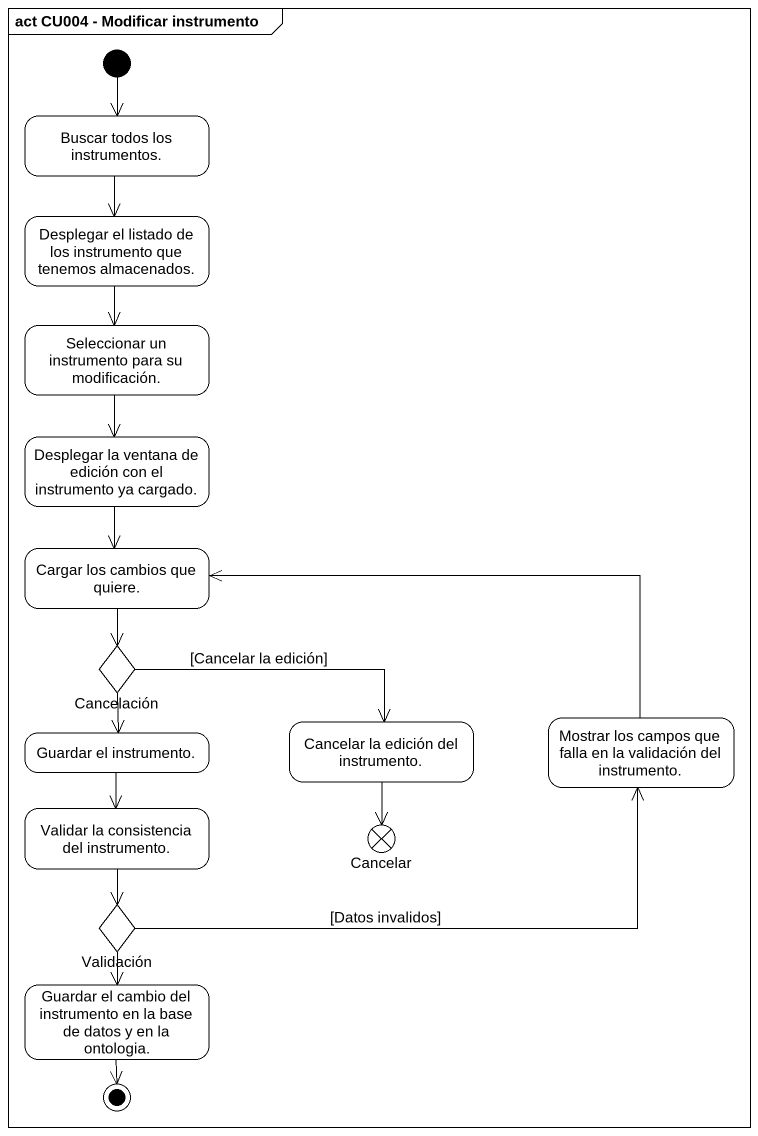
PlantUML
@startuml
mainframe act CU004 - Modificar instrumento
hide empty description
state "Buscar todos los instrumentos." as Buscar_todos_los
state "Desplegar el listado de los instrumento que tenemos almacenados." as Desplegar_el_listado_de_los
state "Seleccionar un instrumento para su modificación." as Seleccionar_un_instrumento
state "Desplegar la ventana de edición con el instrumento ya cargado." as Desplegar_la_ventana_de
state "Cargar los cambios que quiere." as Cargar_los_cambios_que
state Cancelación <<choice>>
state "Guardar el instrumento." as Guardar_el_instrumento
state "Cancelar la edición del instrumento." as Cancelar_la_edición_del
state "Mostrar los campos que falla en la validación del instrumento." as Mostrar_los_campos_que
state "Validar la consistencia del instrumento." as Validar_la_consistencia_del
state Cancelar <<end>>
state Validación <<choice>>
state "Guardar el cambio del instrumento en la base de datos y en la ontologia." as Guardar_el_cambio_del
[*] --> Buscar_todos_los
Buscar_todos_los --> Desplegar_el_listado_de_los
Desplegar_el_listado_de_los --> Seleccionar_un_instrumento
Seleccionar_un_instrumento --> Desplegar_la_ventana_de
Desplegar_la_ventana_de --> Cargar_los_cambios_que
Cargar_los_cambios_que --> Cancelación
Cancelación --> Guardar_el_instrumento
Cancelación -right-> Cancelar_la_edición_del : [Cancelar la edición]
Guardar_el_instrumento --> Validar_la_consistencia_del
Cancelar_la_edición_del --> Cancelar
Mostrar_los_campos_que -left-> Cargar_los_cambios_que
Validar_la_consistencia_del --> Validación
Validación -right-> Mostrar_los_campos_que : [Datos invalidos]
Validación --> Guardar_el_cambio_del
Guardar_el_cambio_del --> [*]
@enduml
